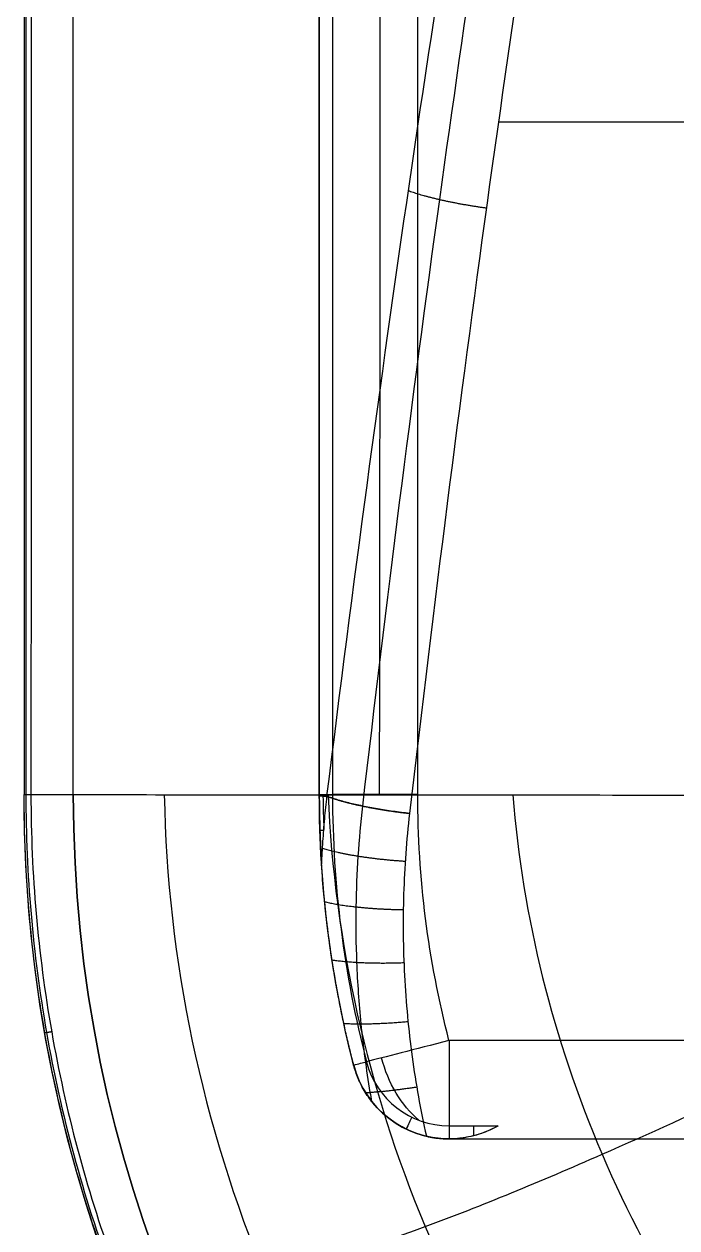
# Model space of a CAD drawing. Header units: centimetres. Extents: x -2.5 to 2.5, y -13.5 to 2.5.
# Drawn here: x -1.945 to -1.282, y -12.49 to -11.267 of the extents above; entities that cross this region are included whole.
import ezdxf

# ---------------------------------------------------------------- set-up
doc = ezdxf.new("R2010")
doc.units = ezdxf.units.CM
doc.layers.add('Default', color=7, linetype='Continuous', true_color=0x000000)

msp = doc.modelspace()

# ---------------------------------------------------------------- linework, layer by layer
at = {"layer": 'Default'}
for p, q in [((-1.945, -0.6312, 0.2094), (-1.945, -12.05, 0.2094)), ((-1.645, -10.1882, 0.176), (-1.645, -12.05, 0.176)), ((-1.463, -11.3663, -0.0823), (-0.6679, -11.3663, -0.0823)), ((-1.5132, -12.4, 0.125), (-0.5133, -12.4, 0.125)), ((-1.4882, -12.3968, 0.175), (-1.4882, -12.3968, 0.1854))]:
    msp.add_line(p, q, dxfattribs=at)
at = {"layer": 'Default', "extrusion": (0, 1, 0)}
msp.add_arc((1.895, 0.4, -12.05), 0.05, 0, 90, dxfattribs=at)
at = {"layer": 'Default', "extrusion": (0, 0, -1)}
for centre, radius, start, end in [((0.545, -12.05, -0.4), 1.4, 270, 0), ((0.545, -12.05, -0.2066), 1.4, 270, 0), ((0.545, -12.05, -0.45), 1.35, 270, 0), ((0.545, -12.05, -0.25), 1, 345.5225, 0), ((0.545, -12.05, -0.25), 1, 345.5225, 0), ((1.5132, -12.3, -0.1819), 0.1, 270, 345.5225)]:
    msp.add_arc(centre, radius, start, end, dxfattribs=at)
at = {"layer": 'Default'}
for centre, radius, start, end in [((-0.545, -12.05, 0.45), 1.35, 180, 270), ((-0.545, -12.05, 0.2), 1.0866, 180, 194.4775), ((-1.5132, -12.3, 0.1497), 0.1, 194.4775, 270), ((-1.5132, -12.3, 0.2), 0.0866, 194.4775, 270)]:
    msp.add_arc(centre, radius, start, end, dxfattribs=at)
at = {"layer": 'Default', "extrusion": (0, -1, 0)}
for centre, start, end in [((-1.7182, 0.25, 12.05), 317.0586, 330), ((-1.545, 0.15, 12.05), 90, 150)]:
    msp.add_arc(centre, 0.1, start, end, dxfattribs=at)
at = {"layer": 'Default', "extrusion": (2.19681e-08, 5.67213e-09, -1)}
msp.add_arc((0.545, -12.05, -0.1819), 1.1, 345.5225, 0, dxfattribs=at)
at = {"layer": 'Default', "extrusion": (0.25, -0.968246, 2.09588e-11)}
msp.add_arc((-4.5402, 0.15, 11.5311), 0.1, 90, 150, dxfattribs=at)
at = {"layer": 'Default', "extrusion": (1, 0, 0)}
msp.add_arc((-12.3, 0.15, -1.5132), 0.1, 90, 150, dxfattribs=at)
at = {"layer": 'Default', "extrusion": (-0.684653, -0.176777, -0.707107)}
msp.add_arc((11.5311, 3.3165, 3.1043), 0.1, 45.0424, 90, dxfattribs=at)
at = {"layer": 'Default', "extrusion": (0.25, -0.968246, 4.6078e-08)}
msp.add_arc((-4.7134, 0.25, 11.5311), 0.1, 317.0586, 330, dxfattribs=at)
at = {"layer": 'Default', "extrusion": (-0.900306, 0.435257, 0)}
msp.add_arc((11.9056, 0.25, -3.9913), 0.1, 210, 222.9414, dxfattribs=at)
at = {"layer": 'Default', "extrusion": (-1, 0, 0)}
for centre, end in [((12.4732, 0.25, 1.5132), 222.9414), ((12.4732, 0.25, 1.4882), 220.2035)]:
    msp.add_arc(centre, 0.1, 210, end, dxfattribs=at)
at = {"layer": 'Default'}
for points, degree in [([(-1.945, -0.6312, 0.4), (-1.945, -6.3406, 0.4), (-1.945, -12.05, 0.4)], 2), ([(-1.945, -1.1506, 0.0198), (-1.945, -2.4256, 0.0219), (-1.945, -4.9333, 0.025), (-1.945, -8.5994, 0.0273), (-1.945, -10.9173, 0.0277), (-1.945, -12.05, 0.0271)], 3), ([(-1.9411, -1.1507, 0.0005), (-1.9404, -2.2687, 0.0007), (-1.9391, -4.5667, 0.0011), (-1.938, -8.1933, 0.0016), (-1.9377, -10.743, 0.0017), (-1.938, -12.0499, 0.0016)], 3), ([(-1.645, -1.2789, 0.0726), (-1.645, -1.6452, 0.0749), (-1.645, -2.3656, 0.079), (-1.645, -3.4062, 0.0839), (-1.645, -4.4166, 0.0879), (-1.645, -5.4033, 0.0912), (-1.645, -6.3731, 0.0937), (-1.645, -7.3341, 0.0959), (-1.645, -8.2879, 0.0976), (-1.645, -9.232, 0.0988), (-1.645, -10.1703, 0.0994), (-1.645, -11.1076, 0.0992), (-1.645, -11.7364, 0.0984), (-1.645, -12.0514, 0.0978)], 3), ([(-1.895, -12.05, 0.45), (-1.895, -7.5848, 0.45), (-1.895, -3.1195, 0.45)], 2), ([(-1.645, -12.05, 0.1819), (-1.645, -11.1366, 0.1819), (-1.645, -10.2232, 0.1819)], 2), ([(-1.6316, -10.2232, 0.2), (-1.6316, -11.1366, 0.2), (-1.6316, -12.05, 0.2)], 2), ([(-1.545, -12.05, 0.25), (-1.545, -11.1366, 0.25), (-1.545, -10.2232, 0.25)], 2), ([(-1.6372, -12.0517, 0.0856), (-1.6108, -11.8377, 0.0456), (-1.555, -11.4236, -0.0317), (-1.4621, -10.8376, -0.1411), (-1.3969, -10.4839, -0.2071), (-1.3635, -10.3152, -0.2386)], 3), ([(-1.2946, -10.3326, -0.2645), (-1.3264, -10.5023, -0.2346), (-1.3882, -10.8572, -0.172), (-1.476, -11.4432, -0.0687), (-1.5286, -11.856, 0.0041), (-1.5533, -12.0692, 0.0417)], 3), ([(-1.945, -12.05, 0.0271), (-1.945, -12.05, 0.0241), (-1.9445, -12.05, 0.0181), (-1.9421, -12.05, 0.0094), (-1.9395, -12.05, 0.0041), (-1.938, -12.0499, 0.0016)], 3), ([(-0.545, -13.45, 0.0132), (-0.5857, -13.45, 0.0135), (-0.6671, -13.4464, 0.0141), (-0.7884, -13.4305, 0.0152), (-0.9078, -13.404, 0.0165), (-1.0245, -13.3672, 0.0179), (-1.1375, -13.3204, 0.0193), (-1.246, -13.2639, 0.0206), (-1.3492, -13.1982, 0.0219), (-1.4462, -13.1237, 0.023), (-1.5364, -13.041, 0.024), (-1.619, -12.9508, 0.0248), (-1.6935, -12.8538, 0.0255), (-1.7592, -12.7506, 0.026), (-1.8156, -12.642, 0.0264), (-1.8624, -12.529, 0.0267), (-1.8991, -12.4124, 0.0268), (-1.9255, -12.2931, 0.0269), (-1.9415, -12.1719, 0.027), (-1.945, -12.0906, 0.027), (-1.945, -12.05, 0.0271)], 3), ([(-1.945, -12.05, 0.4), (-1.945, -12.05, 0.2135), (-1.945, -12.05, 0.0271)], 2), ([(-1.938, -12.0499, 0.0016), (-1.938, -12.0903, 0.0016), (-1.9345, -12.1711, 0.0016), (-1.9187, -12.2915, 0.0016), (-1.8925, -12.4104, 0.0016), (-1.8561, -12.5266, 0.0016), (-1.8095, -12.6394, 0.0015), (-1.7533, -12.7477, 0.0015), (-1.6878, -12.8509, 0.0015), (-1.6135, -12.9482, 0.0013), (-1.5311, -13.0386, 0.0012), (-1.4411, -13.1213, 0.0011), (-1.3443, -13.1959, 0.001), (-1.2415, -13.2617, 0.0008), (-1.1335, -13.3183, 0.0007), (-1.0213, -13.3651, 0.0005), (-0.9055, -13.4018, 0.0005), (-0.7866, -13.4284, 0.0004), (-0.6658, -13.4446, 0.0003), (-0.5852, -13.4482, 0.0002), (-0.5449, -13.4483, 0.0002)], 3), ([(-1.645, -12.05, 0.1819), (-1.645, -12.05, 0.1713), (-1.645, -12.0502, 0.1511), (-1.645, -12.0493, 0.1231), (-1.645, -12.0514, 0.106), (-1.645, -12.0514, 0.0978)], 3), ([(-1.645, -12.0514, 0.0978), (-1.6441, -12.0514, 0.0964), (-1.6424, -12.0515, 0.0937), (-1.6398, -12.0516, 0.0897), (-1.6381, -12.0517, 0.087), (-1.6372, -12.0517, 0.0856)], 3), ([(-1.645, -12.0514, 0.0978), (-1.645, -12.0591, 0.0977), (-1.6448, -12.0746, 0.0977), (-1.644, -12.0978, 0.0977), (-1.6432, -12.1132, 0.0976), (-1.6427, -12.1209, 0.0976)], 3), ([(-1.6427, -12.1209, 0.0976), (-1.6423, -12.1132, 0.0963), (-1.6414, -12.0977, 0.0936), (-1.6396, -12.0747, 0.0896), (-1.638, -12.0593, 0.087), (-1.6372, -12.0517, 0.0856)], 3), ([(-1.6413, -12.0516, 0.092), (-1.6412, -12.0629, 0.0918), (-1.6409, -12.0741, 0.0916), (-1.6404, -12.0854, 0.0915)], 3), ([(-1.5533, -12.0692, 0.0417), (-1.5589, -12.0686, 0.0416), (-1.57, -12.0672, 0.0423), (-1.5861, -12.0646, 0.0461), (-1.6014, -12.0617, 0.0525), (-1.6153, -12.0586, 0.0614), (-1.6275, -12.0552, 0.0724), (-1.6342, -12.0529, 0.0811), (-1.6372, -12.0517, 0.0856)], 3), ([(-1.5533, -12.0692, 0.0417), (-1.5565, -12.0963, 0.0465), (-1.5604, -12.1509, 0.0561), (-1.5596, -12.234, 0.0707), (-1.5518, -12.3168, 0.0853), (-1.5422, -12.3706, 0.0948), (-1.5362, -12.3973, 0.0995)], 3), ([(-1.6444, -12.0863, 0.0977), (-1.6431, -12.0863, 0.0957), (-1.6418, -12.0862, 0.0936), (-1.6405, -12.0862, 0.0916)], 3), ([(-1.6101, -12.325, 0.1075), (-1.6162, -12.3013, 0.1055), (-1.6266, -12.2544, 0.102), (-1.6375, -12.1845, 0.0984), (-1.6414, -12.1416, 0.0976), (-1.6427, -12.1209, 0.0976)], 3), ([(-1.6363, -12.1883, 0.1819), (-1.6363, -12.1883, 0.1404), (-1.6363, -12.1883, 0.0989)], 2), ([(1.5132, -12.3, 0.25), (0, -12.3, 0.25), (-1.5132, -12.3, 0.25)], 2), ([(-1.5362, -12.3973, 0.0995), (-1.5409, -12.3962, 0.0993), (-1.5503, -12.3933, 0.0994), (-1.5646, -12.3863, 0.1007), (-1.5777, -12.377, 0.1028), (-1.5894, -12.3655, 0.1052), (-1.5988, -12.3526, 0.1072), (-1.6059, -12.3386, 0.1082), (-1.6089, -12.3295, 0.1079), (-1.6101, -12.325, 0.1075)], 3), ([(-1.6101, -12.325, 0.1819), (-1.6101, -12.325, 0.1447), (-1.6101, -12.325, 0.1075)], 2), ([(-1.5132, -12.3866, 0.2), (-1.4882, -12.3866, 0.2), (-1.4632, -12.3866, 0.2)], 2), ([(-1.4632, -12.3866, 0.2), (-1.4681, -12.3894, 0.1952), (-1.4783, -12.3942, 0.185), (-1.4954, -12.3989, 0.1679), (-1.5072, -12.4, 0.156), (-1.5132, -12.4, 0.15)], 3), ([(-1.4632, -12.3866, 0.2), (-1.4656, -12.388, 0.1976), (-1.4708, -12.3907, 0.1933), (-1.4802, -12.3946, 0.1882), (-1.4904, -12.3976, 0.1846), (-1.5016, -12.3995, 0.1824), (-1.5093, -12.4, 0.1819), (-1.5132, -12.4, 0.1819)], 3), ([(-1.5362, -12.3973, 0.0995), (-1.5337, -12.3979, 0.0996), (-1.5287, -12.3989, 0.0998), (-1.521, -12.3998, 0.1), (-1.5158, -12.4, 0.1), (-1.5132, -12.4, 0.1)], 3), ([(-1.5132, -12.4, 0.1), (-1.0159, -12.4, 0.1), (-0.5185, -12.4, 0.1)], 2), ([(-1.5132, -12.4, 0.15), (-1.0107, -12.4, 0.15), (-0.5081, -12.4, 0.15)], 2), ([(-1.5132, -12.4, 0.1), (-1.5132, -12.4, 0.125), (-1.5132, -12.4, 0.15)], 2)]:
    msp.add_open_spline(points, degree=degree, dxfattribs=at)
for points, knots in [([(-1.9446, -1.1507, 0.0135), (-1.9445, -1.834, 0.0136), (-1.9442, -3.152, 0.0136), (-1.9438, -5.0584, 0.0138), (-1.9435, -6.8586, 0.0139), (-1.9433, -8.6013, 0.014), (-1.9431, -10.328, 0.0141), (-1.9432, -11.4776, 0.014), (-1.9433, -12.0499, 0.014), (-1.9433, -12.05, 0.014)], [1.089947, 1.089947, 1.089947, 1.089947, 21.589071, 40.63106, 58.281594, 75.595641, 92.912814, 110.082748, 110.083565, 110.083565, 110.083565, 110.083565]), ([(-1.624, -2.2555, -0.4778), (-1.6211, -2.796, -0.4666), (-1.6132, -4.2451, -0.4457), (-1.6001, -6.6018, -0.4357), (-1.5866, -9.3261, -0.4374), (-1.5826, -11.1423, -0.4445), (-1.5841, -12.0503, -0.4514)], [12.135712, 12.135712, 12.135712, 12.135712, 28.35484, 55.625004, 82.895167, 110.163164, 110.163164, 110.163164, 110.163164]), ([(-1.3419, -10.3219, -0.2539), (-1.3419, -10.3219, -0.2539), (-1.3768, -10.508, -0.2211), (-1.4413, -10.8819, -0.1551), (-1.5274, -11.462, -0.0529), (-1.5773, -11.8559, 0.0166), (-1.6012, -12.0617, 0.0529), (-1.6012, -12.0617, 0.0529)], [0, 0, 0, 0, 0, 0.322768, 0.646721, 1, 1.000004, 1.000004, 1.000004, 1.000004]), ([(-1.9432, -12.05, 0.0138), (-1.9432, -12.1309, 0.0139), (-1.9288, -12.2971, 0.0138), (-1.8627, -12.5407, 0.0139), (-1.7516, -12.7724, 0.0139), (-1.6012, -12.9788, 0.0138), (-1.4218, -13.1493, 0.0137), (-1.2299, -13.2771, 0.0136), (-1.0409, -13.3639, 0.0136), (-0.863, -13.4171, 0.0135), (-0.711, -13.4425, 0.0134), (-0.6187, -13.4486, 0.0134), (-0.5812, -13.4495, 0.0134)], [0.221223, 0.221223, 0.221223, 0.221223, 2.661564, 5.225057, 7.79419, 10.369106, 12.888847, 15.218152, 17.294506, 19.146275, 20.80532, 21.937831, 21.937831, 21.937831, 21.937831]), ([(-1.938, -12.0499, 0.0016), (-1.8966, -12.05, -0.0684), (-1.8035, -12.0502, -0.2078), (-1.6397, -12.0503, -0.4017), (-1.4514, -12.0504, -0.5786), (-1.3132, -12.0505, -0.6814), (-1.2414, -12.0506, -0.7287)], [-10.193305, -10.193305, -10.193305, -10.193305, -7.748922, -5.165955, -2.582989, 0, 0, 0, 0]), ([(-1.8025, -12.0501, -0.2013), (-1.7997, -12.2179, -0.2057), (-1.7287, -12.554, -0.2141), (-1.4425, -12.9905, -0.226), (-1.025, -13.2905, -0.2376), (-0.7037, -13.3684, -0.2438), (-0.543, -13.3744, -0.2459)], [0.221147, 0.221147, 0.221147, 0.221147, 5.825747, 11.429769, 17.03379, 22.637807, 22.637807, 22.637807, 22.637807]), ([(-1.6361, -12.0503, -0.3983), (-1.6298, -12.1994, -0.4062), (-1.5623, -12.4981, -0.4226), (-1.3118, -12.8919, -0.4473), (-0.9529, -13.1706, -0.469), (-0.6786, -13.2509, -0.4788), (-0.5408, -13.2625, -0.4821)], [0.221339, 0.221339, 0.221339, 0.221339, 5.825747, 11.429769, 17.03379, 22.637902, 22.637902, 22.637902, 22.637902]), ([(-1.4483, -12.0504, -0.5748), (-1.4385, -12.1748, -0.5844), (-1.3769, -12.4228, -0.606), (-1.1688, -12.7517, -0.6431), (-0.9575, -12.9227, -0.6683), (-0.8344, -12.9864, -0.6796), (-0.8171, -12.9948, -0.6812)], [0.221531, 0.221531, 0.221531, 0.221531, 5.825747, 11.429769, 17.03379, 17.941511, 17.941511, 17.941511, 17.941511]), ([(-1.6012, -12.0617, 0.0529), (-1.6012, -12.0617, 0.0529), (-1.6031, -12.0786, 0.0559), (-1.6062, -12.1127, 0.0619), (-1.6083, -12.1657, 0.0712), (-1.6076, -12.2226, 0.0813), (-1.6032, -12.2856, 0.0924), (-1.597, -12.3326, 0.1007), (-1.5925, -12.3588, 0.1053), (-1.5919, -12.3618, 0.1058)], [-0.00001, -0.00001, -0.00001, -0.00001, 0, 0.0272391, 0.0548262, 0.0849146, 0.1183753, 0.1558559, 0.1608156, 0.1608156, 0.1608156, 0.1608156]), ([(-1.8319, -12.5841, 0.0015), (-1.7912, -12.5709, -0.0724), (-1.6999, -12.5436, -0.2203), (-1.5406, -12.493, -0.4267), (-1.3746, -12.4242, -0.5967), (-1.2617, -12.3727, -0.6898), (-1.2121, -12.3499, -0.7268)], [0.246194, 0.246194, 0.246194, 0.246194, 2.932255, 5.751641, 8.571028, 10.703144, 10.703144, 10.703144, 10.703144])]:
    msp.add_open_spline(points, degree=3, knots=knots, dxfattribs=at)
for points, weights, degree in [([(-1.5545, -11.4362, -0.0293), (-1.5354, -11.4432, -0.0542), (-1.5069, -11.4495, -0.0676), (-1.4752, -11.4538, -0.0668)], [1.04650663249, 0.978624568675, 0.985054076258, 1.06579515524], 3), ([(-1.945, -12.0499, 0.0271), (-1.945, -12.0499, 0.018), (-1.9426, -12.0499, 0.0093), (-1.938, -12.0499, 0.0016)], [1.0175952236, 0.993817536139, 0.994139219357, 1.01856027326], 3), ([(-1.9382, -12.0499, 0.0019), (-1.9381, -12.0499, 0.0018), (-1.9381, -12.0499, 0.0017), (-1.938, -12.0499, 0.0016)], [1.01719548963, 1.01748407047, 1.01777628361, 1.01807212904], 3), ([(-1.6101, -12.325, 0.1397), (-1.645, -12.1896, 0.1397), (-1.645, -12.0498, 0.1397)], [0.999521484403, 0.991531875904, 0.999492925233], 2), ([(-1.6372, -12.0517, 0.0856), (-1.6185, -12.0589, 0.057), (-1.5881, -12.0653, 0.041), (-1.5533, -12.0692, 0.0417)], [1.06578660846, 0.978068322877, 0.978071130604, 1.06579503164], 3), ([(-1.6372, -12.0518, 0.0856), (-1.6185, -12.059, 0.057), (-1.5881, -12.0653, 0.041), (-1.5533, -12.0692, 0.0417)], [1.0657962725, 0.978071502775, 0.978067909313, 1.06578549212], 3), ([(-1.6418, -12.1044, 0.0947), (-1.6231, -12.1107, 0.066), (-1.5925, -12.1155, 0.0498), (-1.5577, -12.1177, 0.0502)], [1.06523341538, 0.978071760318, 0.978255916473, 1.06578588385], 3), ([(-1.6396, -12.1589, 0.098), (-1.6203, -12.1637, 0.0728), (-1.5916, -12.1665, 0.0588), (-1.5597, -12.167, 0.0589)], [1.04634772903, 0.978637139286, 0.985116656471, 1.06578628058], 3), ([(-1.6321, -12.2181, 0.1002), (-1.6128, -12.2209, 0.0797), (-1.5869, -12.2219, 0.0686), (-1.559, -12.2208, 0.0684)], [1.02568541394, 0.981157352757, 0.99452445254, 1.06578671329], 3), ([(-1.6201, -12.2826, 0.1041), (-1.6017, -12.2836, 0.088), (-1.5789, -12.2829, 0.0793), (-1.5549, -12.2806, 0.0789)], [1.0113812638, 0.985551661453, 1.00368697168, 1.0657871945], 3), ([(-1.9239, -12.2921, 0.0269), (-1.9239, -12.2921, 0.0179), (-1.9216, -12.2917, 0.0093), (-1.9171, -12.2909, 0.0016)], [1.01764897549, 0.993977244782, 0.994117838267, 1.01807075594], 3), ([(-1.5981, -12.3529, 0.107), (-1.5822, -12.3521, 0.0967), (-1.5644, -12.35, 0.0912), (-1.546, -12.3471, 0.0907)], [1.00072861288, 0.995627255447, 1.017313629, 1.06578773352], 3)]:
    msp.add_rational_spline(points, weights, degree=degree, dxfattribs=at)

doc.saveas('drawing.dxf')
